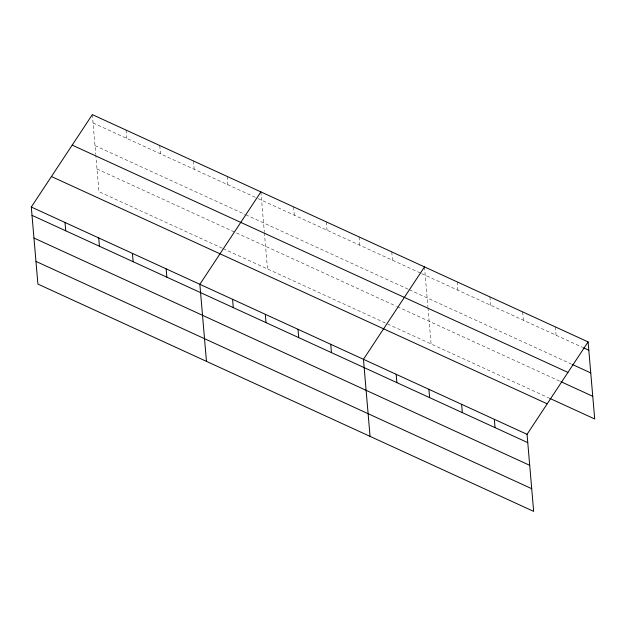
<?xml version="1.0" encoding="UTF-8"?>
<svg xmlns="http://www.w3.org/2000/svg" width="626" height="626" viewBox="0 0 626 626"><rect width="100%" height="100%" fill="white"/><g stroke="black" fill="none" stroke-linecap="round" stroke-linejoin="round"><path stroke-width="0.47" stroke-dasharray="3.13 2.35" d="M93.055 122.939L257.176 198.184M258.061 198.591L420.789 273.194M421.674 273.601L582.618 347.391M95.003 145.623L244.922 214.358M245.815 214.765L408.582 289.392M409.467 289.799L571.295 363.996M97.007 168.997L396.438 306.278M397.322 306.685L560.035 381.281M222.261 248.217L98.947 191.681L95.833 155.358M223.146 248.624L548.712 397.886M555.372 326.913L556.084 335.231M522.655 311.912L523.367 320.23M489.939 296.912L490.651 305.23M457.215 281.911L457.927 290.221M424.498 266.911L427.902 306.67M427.988 307.648L431.103 343.964M391.774 251.91L392.486 260.22M359.058 236.91L359.77 245.22M326.334 221.901L327.054 230.219M293.617 206.901L294.33 215.219M260.901 191.9L264.305 231.667M264.391 232.637L267.505 268.961M227.191 176.446L227.903 184.764M193.473 160.992L194.193 169.302M159.763 145.537L160.475 153.847M126.053 130.075L126.765 138.393M92.343 114.621L95.755 154.387"/><path stroke-width="0.94" d="M588.096 341.913L527.053 434.319L533.657 511.379L37.904 284.087L31.3 207.026L92.343 114.621L588.096 341.913L594.7 418.974L549.597 398.292M260.901 191.9L199.858 284.306L206.463 361.366M424.498 266.911L363.456 359.316L370.06 436.369M583.502 347.798L588.808 350.231M572.18 364.402L590.748 372.916M72.201 145.115L567.946 372.407M560.919 381.688L592.752 396.289M51.442 176.532L547.194 403.825M31.3 207.026L527.053 434.319M32.012 215.344L527.765 442.637M33.96 238.029L529.706 465.321M35.964 261.402L531.709 488.695M494.329 419.318L495.041 427.636M461.612 404.318L462.324 412.636M428.896 389.317L429.608 397.635M396.172 374.317L396.884 382.635M330.731 344.316L331.444 352.626M298.015 329.315L298.727 337.625M265.291 314.315L266.011 322.625M232.575 299.314L233.287 307.624M166.14 268.851L166.86 277.169M132.43 253.397L133.142 261.715M98.72 237.943L99.432 246.253M65.01 222.488L65.722 230.798"/></g></svg>
